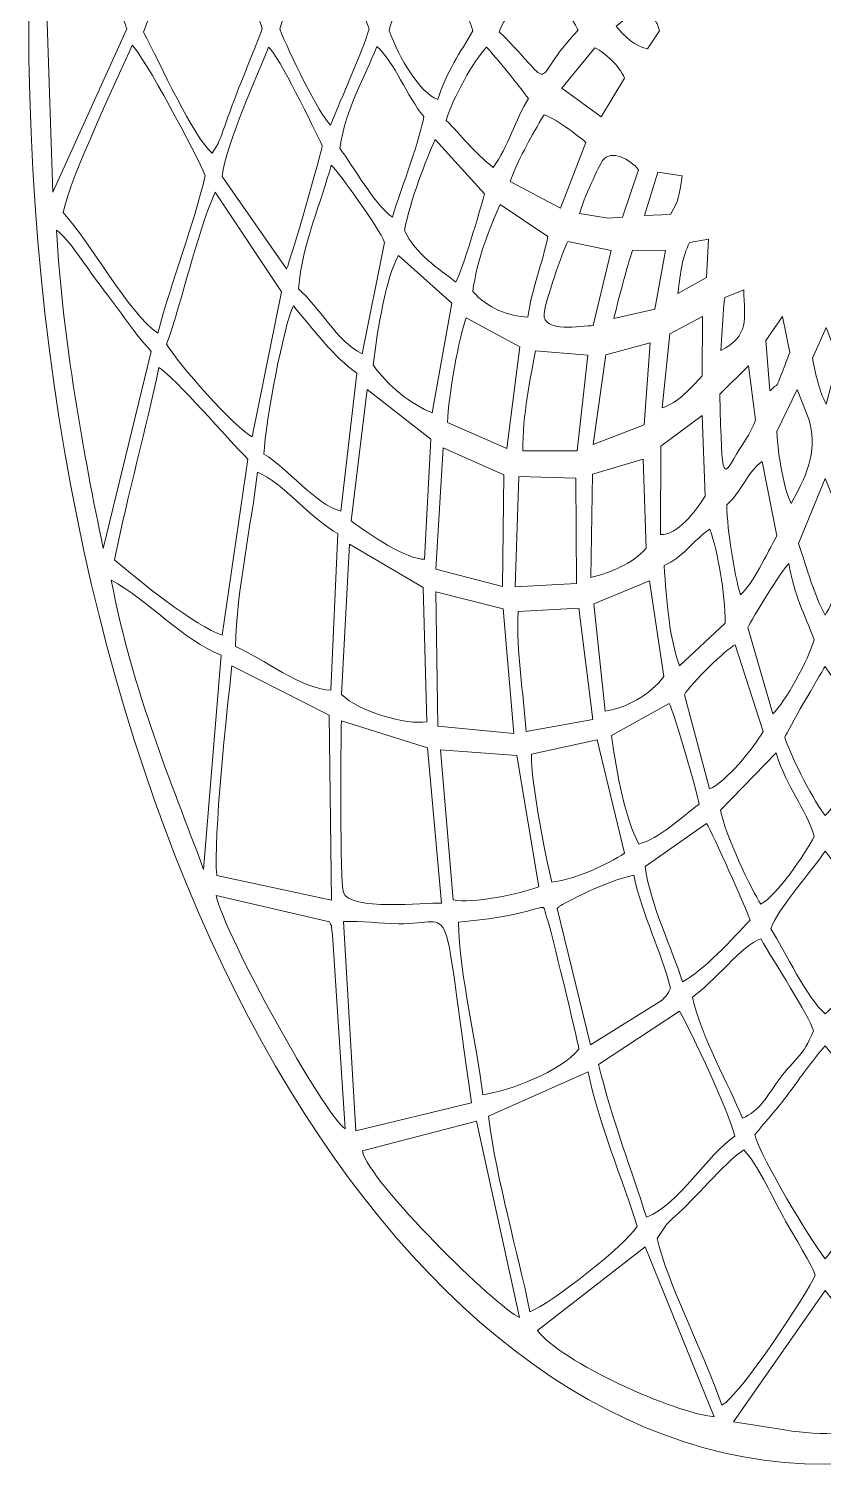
# Model space of a CAD drawing. Header units: millimetres. Extents: x -95 to 95, y -175 to 175.
# Drawn here: x -29.5 to 0.4, y -58.8 to -4.7 of the extents above; entities that cross this region are included whole.
import ezdxf

# ---------------------------------------------------------------- set-up
doc = ezdxf.new("R2010")
doc.units = ezdxf.units.MM
doc.header["$MEASUREMENT"] = 0
doc.layers.add('Camada 1', color=7, linetype='Continuous')

msp = doc.modelspace()

# ---------------------------------------------------------------- linework, layer by layer
at = {"layer": 'Camada 1', "color": 250, "lineweight": 9}
for points, knots in [([(2.7243, 54.3657), (2.7243, 54.3657), (2.7243, 49.7857), (2.7243, 49.7857), (2.7243, 49.7857), (18.2422, 47.7014), (30.4743, 24.2353), (30.4743, -4.4067), (30.4743, -4.4067), (30.4743, -34.4198), (17.0433, -58.7509), (0.4743, -58.7509), (0.4743, -58.7509), (-16.0947, -58.7509), (-29.5257, -34.4198), (-29.5257, -4.4067), (-29.5257, -4.4067), (-29.5257, 24.2353), (-17.2936, 47.7014), (-1.7757, 49.7857), (-1.7757, 49.7857), (-1.7757, 49.7857), (-1.7757, 54.3657), (-1.7757, 54.3657), (-1.7757, 54.3657), (-1.7757, 55.6084), (-0.7684, 56.6157), (0.4743, 56.6157), (0.4743, 56.6157), (1.717, 56.6157), (2.7243, 55.6084), (2.7243, 54.3657)], [0, 0, 0, 0, 0.1111111, 0.1111111, 0.1111111, 0.1111111, 0.2222222, 0.2222222, 0.2222222, 0.2222222, 0.3333333, 0.3333333, 0.3333333, 0.3333333, 0.4444444, 0.4444444, 0.4444444, 0.4444444, 0.5555556, 0.5555556, 0.5555556, 0.5555556, 0.6666667, 0.6666667, 0.6666667, 0.6666667, 0.7777778, 0.7777778, 0.7777778, 0.7777778, 1, 1, 1, 1]), ([(-28.8274, -4.4328), (-28.8274, -4.4328), (-28.6207, -10.8198), (-28.6207, -10.8198), (-28.6207, -10.8198), (-28.6207, -10.8198), (-25.8253, -4.6652), (-25.8253, -4.6652), (-25.8253, -4.6652), (-26.0148, -4.0914), (-28.221, 1.2444), (-28.6057, 1.5705), (-28.6057, 1.5705), (-28.6057, 1.5705), (-28.8274, -4.4328), (-28.8274, -4.4328)], [0, 0, 0, 0, 0.2, 0.2, 0.2, 0.2, 0.4, 0.4, 0.4, 0.4, 0.6, 0.6, 0.6, 0.6, 1, 1, 1, 1]), ([(-25.2024, -4.791), (-24.5677, -5.9956), (-23.325, -8.7277), (-22.6174, -9.3525), (-22.6174, -9.3525), (-22.3381, -8.9246), (-22.3329, -8.8605), (-22.131, -8.2969), (-22.131, -8.2969), (-21.9751, -7.8619), (-21.8627, -7.525), (-21.6748, -7.0518), (-21.6748, -7.0518), (-21.2973, -6.1013), (-21.044, -5.483), (-20.7291, -4.6652), (-20.7291, -4.6652), (-20.8864, -4.1426), (-22.4405, -0.1182), (-22.6174, 0.1409), (-22.6174, 0.1409), (-23.1551, -0.4085), (-24.076, -2.3064), (-24.5458, -3.2566), (-24.5458, -3.2566), (-24.6492, -3.4658), (-24.7588, -3.6616), (-24.8481, -3.8487), (-24.8481, -3.8487), (-24.8481, -3.8487), (-25.2024, -4.791), (-25.2024, -4.791)], [0, 0, 0, 0, 0.1111111, 0.1111111, 0.1111111, 0.1111111, 0.2222222, 0.2222222, 0.2222222, 0.2222222, 0.3333333, 0.3333333, 0.3333333, 0.3333333, 0.4444444, 0.4444444, 0.4444444, 0.4444444, 0.5555556, 0.5555556, 0.5555556, 0.5555556, 0.6666667, 0.6666667, 0.6666667, 0.6666667, 0.7777778, 0.7777778, 0.7777778, 0.7777778, 1, 1, 1, 1]), ([(-20.066, -4.6652), (-19.7538, -5.5131), (-18.556, -7.9296), (-18.1536, -8.2935), (-18.1536, -8.2935), (-17.727, -7.1896), (-16.9902, -5.6279), (-16.7044, -4.6652), (-16.7044, -4.6652), (-16.7044, -4.6652), (-18.1249, -0.9765), (-18.1249, -0.9765), (-18.1249, -0.9765), (-18.8031, -1.3996), (-19.6949, -3.4249), (-20.066, -4.6652)], [0, 0, 0, 0, 0.2, 0.2, 0.2, 0.2, 0.4, 0.4, 0.4, 0.4, 0.6, 0.6, 0.6, 0.6, 1, 1, 1, 1]), ([(-15.9524, -4.7317), (-15.5657, -5.7672), (-14.7947, -7.0673), (-14.118, -7.3266), (-14.118, -7.3266), (-13.7793, -6.2792), (-13.2672, -5.5452), (-12.7937, -4.7407), (-12.7937, -4.7407), (-13.1364, -3.6048), (-13.79, -2.9939), (-14.1573, -1.8491), (-14.1573, -1.8491), (-14.7642, -2.1471), (-15.751, -3.8991), (-15.9524, -4.7317)], [0, 0, 0, 0, 0.2, 0.2, 0.2, 0.2, 0.4, 0.4, 0.4, 0.4, 0.6, 0.6, 0.6, 0.6, 1, 1, 1, 1]), ([(-11.798, -4.7739), (-9.4703, -7.0896), (-10.7641, -6.725), (-8.8333, -4.7146), (-8.8333, -4.7146), (-9.0188, -4.306), (-9.9141, -2.9025), (-10.2351, -2.9069), (-10.2351, -2.9069), (-10.4884, -2.9103), (-10.7841, -3.3544), (-11.0499, -3.661), (-11.0499, -3.661), (-11.3789, -4.0406), (-11.555, -4.1634), (-11.798, -4.7739)], [0, 0, 0, 0, 0.2, 0.2, 0.2, 0.2, 0.4, 0.4, 0.4, 0.4, 0.6, 0.6, 0.6, 0.6, 1, 1, 1, 1]), ([(-7.3968, -4.56), (-7.0619, -4.9645), (-6.725, -5.3063), (-6.2169, -5.4231), (-6.2169, -5.4231), (-6.2169, -5.4231), (-5.7602, -4.7336), (-5.7602, -4.7336), (-5.7602, -4.7336), (-5.9064, -4.3701), (-5.7766, -4.5642), (-6.0347, -4.1951), (-6.0347, -4.1951), (-6.1288, -4.0606), (-6.2824, -3.9189), (-6.4147, -3.7804), (-6.4147, -3.7804), (-6.4147, -3.7804), (-7.3968, -4.56), (-7.3968, -4.56)], [0, 0, 0, 0, 0.1666667, 0.1666667, 0.1666667, 0.1666667, 0.3333333, 0.3333333, 0.3333333, 0.3333333, 0.5, 0.5, 0.5, 0.5, 0.6666667, 0.6666667, 0.6666667, 0.6666667, 1, 1, 1, 1]), ([(-28.2305, -11.5879), (-27.2056, -12.6878), (-25.7789, -15.3701), (-24.6617, -16.1351), (-24.6617, -16.1351), (-24.1488, -14.1777), (-23.2925, -12.0052), (-22.8733, -10.1898), (-22.8733, -10.1898), (-23.1928, -9.4319), (-25.209, -5.6372), (-25.6294, -5.2848), (-25.6294, -5.2848), (-26.1524, -6.5002), (-27.928, -10.1718), (-28.2305, -11.5879)], [0, 0, 0, 0, 0.2, 0.2, 0.2, 0.2, 0.4, 0.4, 0.4, 0.4, 0.6, 0.6, 0.6, 0.6, 1, 1, 1, 1]), ([(-22.2426, -10.2274), (-22.2426, -10.2274), (-19.8107, -13.7057), (-19.8107, -13.7057), (-19.8107, -13.7057), (-19.6538, -13.3651), (-18.5213, -9.3818), (-18.465, -9.0748), (-18.465, -9.0748), (-18.7951, -8.3697), (-20.1075, -5.6773), (-20.4904, -5.3513), (-20.4904, -5.3513), (-20.8813, -6.3596), (-22.0727, -8.9231), (-22.2426, -10.2274)], [0, 0, 0, 0, 0.2, 0.2, 0.2, 0.2, 0.4, 0.4, 0.4, 0.4, 0.6, 0.6, 0.6, 0.6, 1, 1, 1, 1]), ([(-17.8057, -9.1574), (-17.2547, -9.9124), (-16.5196, -11.2551), (-15.8278, -11.7571), (-15.8278, -11.7571), (-15.4679, -10.6258), (-14.7542, -8.7377), (-14.6427, -7.9681), (-14.6427, -7.9681), (-15.2839, -7.2149), (-15.741, -5.9073), (-16.4138, -5.3306), (-16.4138, -5.3306), (-16.8699, -6.5291), (-17.5653, -7.5846), (-17.8057, -9.1574)], [0, 0, 0, 0, 0.2, 0.2, 0.2, 0.2, 0.4, 0.4, 0.4, 0.4, 0.6, 0.6, 0.6, 0.6, 1, 1, 1, 1]), ([(-13.7955, -8.118), (-13.2443, -8.6677), (-12.7468, -9.3247), (-12.0283, -9.8823), (-12.0283, -9.8823), (-11.4743, -9.1246), (-11.19, -8.0766), (-10.6995, -7.2898), (-10.6995, -7.2898), (-11.046, -6.842), (-11.902, -5.7375), (-12.2834, -5.3554), (-12.2834, -5.3554), (-12.7323, -5.8289), (-13.5823, -7.2967), (-13.7955, -8.118)], [0, 0, 0, 0, 0.2, 0.2, 0.2, 0.2, 0.4, 0.4, 0.4, 0.4, 0.6, 0.6, 0.6, 0.6, 1, 1, 1, 1]), ([(-9.446, -6.903), (-9.446, -6.903), (-7.965, -7.9838), (-7.965, -7.9838), (-7.965, -7.9838), (-7.965, -7.9838), (-7.0766, -6.5175), (-7.0766, -6.5175), (-7.0766, -6.5175), (-7.3243, -6.0035), (-7.7622, -5.6068), (-8.2009, -5.3737), (-8.2009, -5.3737), (-8.2009, -5.3737), (-9.446, -6.903), (-9.446, -6.903)], [0, 0, 0, 0, 0.2, 0.2, 0.2, 0.2, 0.4, 0.4, 0.4, 0.4, 0.6, 0.6, 0.6, 0.6, 1, 1, 1, 1]), ([(-11.3844, -10.4154), (-11.3844, -10.4154), (-9.4878, -11.4183), (-9.4878, -11.4183), (-9.4878, -11.4183), (-9.4878, -11.4183), (-8.5402, -8.9401), (-8.5402, -8.9401), (-8.5402, -8.9401), (-8.8428, -8.6719), (-9.7363, -8.0041), (-10.1145, -7.9045), (-10.1145, -7.9045), (-10.5999, -8.744), (-10.9754, -9.3365), (-11.3844, -10.4154)], [0, 0, 0, 0, 0.2, 0.2, 0.2, 0.2, 0.4, 0.4, 0.4, 0.4, 0.6, 0.6, 0.6, 0.6, 1, 1, 1, 1]), ([(-15.375, -12.2614), (-14.9277, -13.1775), (-14.1013, -13.6911), (-13.4317, -14.2051), (-13.4317, -14.2051), (-13.1932, -13.7283), (-12.5313, -11.5763), (-12.3602, -10.8803), (-12.3602, -10.8803), (-12.3602, -10.8803), (-14.2175, -8.8373), (-14.2175, -8.8373), (-14.2175, -8.8373), (-14.553, -9.57), (-15.1532, -11.136), (-15.375, -12.2614)], [0, 0, 0, 0, 0.2, 0.2, 0.2, 0.2, 0.4, 0.4, 0.4, 0.4, 0.6, 0.6, 0.6, 0.6, 1, 1, 1, 1]), ([(-8.7714, -11.6257), (-8.7714, -11.6257), (-7.6913, -11.7937), (-7.6913, -11.7937), (-7.6913, -11.7937), (-7.6913, -11.7937), (-7.1558, -11.7601), (-7.1558, -11.7601), (-7.1558, -11.7601), (-7.1558, -11.7601), (-6.5487, -9.9758), (-6.5487, -9.9758), (-6.5487, -9.9758), (-6.8662, -9.5784), (-7.5777, -9.206), (-7.8851, -9.6018), (-7.8851, -9.6018), (-8.0432, -9.8053), (-8.6317, -11.0893), (-8.7714, -11.6257)], [0, 0, 0, 0, 0.1666667, 0.1666667, 0.1666667, 0.1666667, 0.3333333, 0.3333333, 0.3333333, 0.3333333, 0.5, 0.5, 0.5, 0.5, 0.6666667, 0.6666667, 0.6666667, 0.6666667, 1, 1, 1, 1]), ([(-19.3645, -14.4625), (-18.581, -15.1367), (-17.9265, -16.4271), (-16.969, -16.911), (-16.969, -16.911), (-16.969, -16.911), (-16.1179, -12.715), (-16.1179, -12.715), (-16.1179, -12.715), (-16.3404, -12.1637), (-17.8059, -10.1001), (-18.1327, -9.8021), (-18.1327, -9.8021), (-18.4746, -11.1158), (-19.2135, -12.7308), (-19.3645, -14.4625)], [0, 0, 0, 0, 0.2, 0.2, 0.2, 0.2, 0.4, 0.4, 0.4, 0.4, 0.6, 0.6, 0.6, 0.6, 1, 1, 1, 1]), ([(-6.3325, -11.6959), (-6.3325, -11.6959), (-5.3499, -11.6554), (-5.3499, -11.6554), (-5.3499, -11.6554), (-5.0303, -11.114), (-5.0356, -11.0119), (-4.9116, -10.2068), (-4.9116, -10.2068), (-4.9116, -10.2068), (-5.8231, -10.0671), (-5.8231, -10.0671), (-5.8231, -10.0671), (-5.8231, -10.0671), (-6.3325, -11.6959), (-6.3325, -11.6959)], [0, 0, 0, 0, 0.2, 0.2, 0.2, 0.2, 0.4, 0.4, 0.4, 0.4, 0.6, 0.6, 0.6, 0.6, 1, 1, 1, 1]), ([(-24.3294, -16.5461), (-23.9189, -17.2498), (-21.7397, -19.7412), (-21.1059, -20.0312), (-21.1059, -20.0312), (-21.1059, -20.0312), (-20.0083, -14.5727), (-20.0083, -14.5727), (-20.0083, -14.5727), (-20.0083, -14.5727), (-22.4981, -10.8186), (-22.4981, -10.8186), (-22.4981, -10.8186), (-23.2719, -12.6032), (-23.6799, -14.7198), (-24.3294, -16.5461)], [0, 0, 0, 0, 0.2, 0.2, 0.2, 0.2, 0.4, 0.4, 0.4, 0.4, 0.6, 0.6, 0.6, 0.6, 1, 1, 1, 1]), ([(-12.7947, -14.5633), (-12.2438, -15.207), (-11.4154, -15.493), (-10.7276, -15.5254), (-10.7276, -15.5254), (-10.545, -14.332), (-10.1794, -13.5466), (-9.971, -12.4916), (-9.971, -12.4916), (-9.971, -12.4916), (-11.7659, -11.282), (-11.7659, -11.282), (-11.7659, -11.282), (-12.1473, -12.1246), (-12.6541, -13.3779), (-12.7947, -14.5633)], [0, 0, 0, 0, 0.2, 0.2, 0.2, 0.2, 0.4, 0.4, 0.4, 0.4, 0.6, 0.6, 0.6, 0.6, 1, 1, 1, 1]), ([(-26.7154, -24.2429), (-26.7154, -24.2429), (-24.9069, -16.8218), (-24.9069, -16.8218), (-24.9069, -16.8218), (-25.5073, -16.1891), (-26.071, -15.3148), (-26.6831, -14.5298), (-26.6831, -14.5298), (-27.3039, -13.7334), (-28.0685, -12.5028), (-28.4826, -12.2435), (-28.4826, -12.2435), (-28.2402, -16.3814), (-27.4665, -20.6795), (-26.7154, -24.2429)], [0, 0, 0, 0, 0.2, 0.2, 0.2, 0.2, 0.4, 0.4, 0.4, 0.4, 0.6, 0.6, 0.6, 0.6, 1, 1, 1, 1]), ([(-8.2626, -15.8412), (-8.2626, -15.8412), (-7.5807, -13.0131), (-7.5807, -13.0131), (-7.5807, -13.0131), (-7.5807, -13.0131), (-9.2197, -12.6725), (-9.2197, -12.6725), (-9.2197, -12.6725), (-9.4248, -13.1186), (-10.0654, -14.8818), (-10.11, -15.4087), (-10.11, -15.4087), (-10.1705, -16.1238), (-8.6975, -15.8653), (-8.2626, -15.8412)], [0, 0, 0, 0, 0.2, 0.2, 0.2, 0.2, 0.4, 0.4, 0.4, 0.4, 0.6, 0.6, 0.6, 0.6, 1, 1, 1, 1]), ([(-5.0686, -14.637), (-5.0686, -14.637), (-3.9943, -14.0278), (-3.9943, -14.0278), (-3.9943, -14.0278), (-3.9943, -14.0278), (-3.9178, -12.5907), (-3.9178, -12.5907), (-3.9178, -12.5907), (-3.9178, -12.5907), (-4.6295, -12.717), (-4.6295, -12.717), (-4.6295, -12.717), (-4.9133, -13.27), (-4.9628, -13.7694), (-5.0686, -14.637)], [0, 0, 0, 0, 0.2, 0.2, 0.2, 0.2, 0.4, 0.4, 0.4, 0.4, 0.6, 0.6, 0.6, 0.6, 1, 1, 1, 1]), ([(-16.5483, -17.3255), (-16.0283, -18.0991), (-15.087, -18.8351), (-14.3247, -19.1338), (-14.3247, -19.1338), (-14.3247, -19.1338), (-13.584, -14.9966), (-13.584, -14.9966), (-13.584, -14.9966), (-13.584, -14.9966), (-15.6016, -13.2042), (-15.6016, -13.2042), (-15.6016, -13.2042), (-16.0525, -14.0159), (-16.3831, -15.9358), (-16.5483, -17.3255)], [0, 0, 0, 0, 0.2, 0.2, 0.2, 0.2, 0.4, 0.4, 0.4, 0.4, 0.6, 0.6, 0.6, 0.6, 1, 1, 1, 1]), ([(-7.4818, -15.584), (-7.4818, -15.584), (-5.9349, -15.2211), (-5.9349, -15.2211), (-5.9349, -15.2211), (-5.9349, -15.2211), (-5.537, -13.0156), (-5.537, -13.0156), (-5.537, -13.0156), (-5.537, -13.0156), (-6.785, -13.0078), (-6.785, -13.0078), (-6.785, -13.0078), (-6.9722, -13.6113), (-7.2821, -14.7233), (-7.4818, -15.584)], [0, 0, 0, 0, 0.2, 0.2, 0.2, 0.2, 0.4, 0.4, 0.4, 0.4, 0.6, 0.6, 0.6, 0.6, 1, 1, 1, 1]), ([(-3.3078, -14.7828), (-3.3089, -14.931), (-3.3331, -14.9495), (-3.3384, -15.0561), (-3.3384, -15.0561), (-3.3384, -15.0561), (-3.4529, -16.7895), (-3.4529, -16.7895), (-3.4529, -16.7895), (-2.3713, -16.2104), (-2.5509, -15.6336), (-2.5917, -14.4945), (-2.5917, -14.4945), (-2.5917, -14.4945), (-3.3078, -14.7828), (-3.3078, -14.7828)], [0, 0, 0, 0, 0.2, 0.2, 0.2, 0.2, 0.4, 0.4, 0.4, 0.4, 0.6, 0.6, 0.6, 0.6, 1, 1, 1, 1]), ([(-20.6637, -20.6838), (-19.7925, -21.2006), (-18.7044, -22.5982), (-17.7639, -22.8357), (-17.7639, -22.8357), (-17.7639, -22.8357), (-17.1608, -17.6371), (-17.1608, -17.6371), (-17.1608, -17.6371), (-17.9972, -17.0791), (-18.8493, -15.9287), (-19.5555, -15.1), (-19.5555, -15.1), (-19.9113, -15.8027), (-20.6052, -19.4317), (-20.6637, -20.6838)], [0, 0, 0, 0, 0.2, 0.2, 0.2, 0.2, 0.4, 0.4, 0.4, 0.4, 0.6, 0.6, 0.6, 0.6, 1, 1, 1, 1]), ([(-13.7526, -19.5008), (-13.7526, -19.5008), (-11.5127, -20.4732), (-11.5127, -20.4732), (-11.5127, -20.4732), (-11.5127, -20.4732), (-11.0299, -16.6394), (-11.0299, -16.6394), (-11.0299, -16.6394), (-11.0299, -16.6394), (-13.0468, -15.555), (-13.0468, -15.555), (-13.0468, -15.555), (-13.3095, -16.2345), (-13.7207, -18.5132), (-13.7526, -19.5008)], [0, 0, 0, 0, 0.2, 0.2, 0.2, 0.2, 0.4, 0.4, 0.4, 0.4, 0.6, 0.6, 0.6, 0.6, 1, 1, 1, 1]), ([(-5.3684, -16.1566), (-5.3684, -16.1566), (-5.6643, -18.9452), (-5.6643, -18.9452), (-5.6643, -18.9452), (-5.0852, -18.7707), (-4.5586, -18.1865), (-4.1591, -17.7383), (-4.1591, -17.7383), (-4.1591, -17.7383), (-4.1427, -15.5042), (-4.1427, -15.5042), (-4.1427, -15.5042), (-4.1427, -15.5042), (-5.3684, -16.1566), (-5.3684, -16.1566)], [0, 0, 0, 0, 0.2, 0.2, 0.2, 0.2, 0.4, 0.4, 0.4, 0.4, 0.6, 0.6, 0.6, 0.6, 1, 1, 1, 1]), ([(-1.7559, -16.4047), (-1.7559, -16.4047), (-1.6062, -18.298), (-1.6062, -18.298), (-1.6062, -18.298), (-1.2022, -17.93), (-1.4278, -18.2879), (-1.143, -17.6135), (-1.143, -17.6135), (-1.0161, -17.3127), (-0.9811, -17.1596), (-0.8545, -16.8652), (-0.8545, -16.8652), (-0.8545, -16.8652), (-1.1247, -15.5042), (-1.1247, -15.5042), (-1.1247, -15.5042), (-1.1247, -15.5042), (-1.7559, -16.4047), (-1.7559, -16.4047)], [0, 0, 0, 0, 0.1666667, 0.1666667, 0.1666667, 0.1666667, 0.3333333, 0.3333333, 0.3333333, 0.3333333, 0.5, 0.5, 0.5, 0.5, 0.6666667, 0.6666667, 0.6666667, 0.6666667, 1, 1, 1, 1]), ([(0.0026, -17.0732), (0.1396, -17.7875), (0.2539, -18.277), (0.5124, -18.8111), (0.5124, -18.8111), (0.5124, -18.8111), (0.9658, -17.1045), (0.9658, -17.1045), (0.9658, -17.1045), (0.9658, -17.1045), (0.5132, -15.9167), (0.5132, -15.9167), (0.5132, -15.9167), (0.5132, -15.9167), (0.0026, -17.0732), (0.0026, -17.0732)], [0, 0, 0, 0, 0.2, 0.2, 0.2, 0.2, 0.4, 0.4, 0.4, 0.4, 0.6, 0.6, 0.6, 0.6, 1, 1, 1, 1]), ([(-7.7799, -16.9432), (-7.7799, -16.9432), (-8.2565, -20.3214), (-8.2565, -20.3214), (-8.2565, -20.3214), (-8.2565, -20.3214), (-6.3386, -19.5797), (-6.3386, -19.5797), (-6.3386, -19.5797), (-6.3386, -19.5797), (-6.11, -16.501), (-6.11, -16.501), (-6.11, -16.501), (-6.11, -16.501), (-7.7799, -16.9432), (-7.7799, -16.9432)], [0, 0, 0, 0, 0.2, 0.2, 0.2, 0.2, 0.4, 0.4, 0.4, 0.4, 0.6, 0.6, 0.6, 0.6, 1, 1, 1, 1]), ([(-10.9149, -20.5616), (-10.9149, -20.5616), (-8.8609, -20.5642), (-8.8609, -20.5642), (-8.8609, -20.5642), (-8.8609, -20.5642), (-8.4657, -16.956), (-8.4657, -16.956), (-8.4657, -16.956), (-8.4657, -16.956), (-10.4372, -16.8007), (-10.4372, -16.8007), (-10.4372, -16.8007), (-10.6226, -17.7857), (-10.9266, -19.2358), (-10.9149, -20.5616)], [0, 0, 0, 0, 0.2, 0.2, 0.2, 0.2, 0.4, 0.4, 0.4, 0.4, 0.6, 0.6, 0.6, 0.6, 1, 1, 1, 1]), ([(-26.2899, -24.6664), (-25.4697, -25.4003), (-23.1927, -27.2139), (-22.2347, -27.5082), (-22.2347, -27.5082), (-22.2347, -27.5082), (-21.2676, -20.8793), (-21.2676, -20.8793), (-21.2676, -20.8793), (-22.0295, -20.1091), (-23.9953, -17.8308), (-24.6197, -17.4282), (-24.6197, -17.4282), (-25.1163, -19.7622), (-25.774, -22.1398), (-26.2899, -24.6664)], [0, 0, 0, 0, 0.2, 0.2, 0.2, 0.2, 0.4, 0.4, 0.4, 0.4, 0.6, 0.6, 0.6, 0.6, 1, 1, 1, 1]), ([(-3.4959, -18.4338), (-3.3866, -21.9486), (-3.4202, -21.593), (-2.7459, -20.4989), (-2.7459, -20.4989), (-2.4787, -20.0654), (-2.3274, -19.9001), (-2.1489, -19.3972), (-2.1489, -19.3972), (-2.1489, -19.3972), (-2.4096, -17.3575), (-2.4096, -17.3575), (-2.4096, -17.3575), (-2.4096, -17.3575), (-3.4959, -18.4338), (-3.4959, -18.4338)], [0, 0, 0, 0, 0.2, 0.2, 0.2, 0.2, 0.4, 0.4, 0.4, 0.4, 0.6, 0.6, 0.6, 0.6, 1, 1, 1, 1]), ([(-17.3756, -23.2013), (-16.763, -23.6838), (-15.2586, -24.6724), (-14.6182, -24.6512), (-14.6182, -24.6512), (-14.6182, -24.6512), (-14.3759, -20.1224), (-14.3759, -20.1224), (-14.3759, -20.1224), (-14.3759, -20.1224), (-16.778, -18.2538), (-16.778, -18.2538), (-16.778, -18.2538), (-16.778, -18.2538), (-17.3756, -23.2013), (-17.3756, -23.2013)], [0, 0, 0, 0, 0.2, 0.2, 0.2, 0.2, 0.4, 0.4, 0.4, 0.4, 0.6, 0.6, 0.6, 0.6, 1, 1, 1, 1]), ([(-1.3457, -19.8396), (-1.2823, -20.7958), (-1.0923, -21.9844), (-0.8012, -22.5445), (-0.8012, -22.5445), (-0.0852, -21.2824), (0.1607, -20.4393), (-0.1366, -19.3651), (-0.1366, -19.3651), (-0.1366, -19.3651), (-0.5799, -18.2562), (-0.5799, -18.2562), (-0.5799, -18.2562), (-0.5799, -18.2562), (-1.3457, -19.8396), (-1.3457, -19.8396)], [0, 0, 0, 0, 0.2, 0.2, 0.2, 0.2, 0.4, 0.4, 0.4, 0.4, 0.6, 0.6, 0.6, 0.6, 1, 1, 1, 1]), ([(-5.7185, -20.3867), (-5.7185, -20.3867), (-5.7281, -23.7136), (-5.7281, -23.7136), (-5.7281, -23.7136), (-5.1001, -23.7625), (-4.3987, -22.8447), (-4.0451, -22.2781), (-4.0451, -22.2781), (-4.0451, -22.2781), (-4.161, -19.229), (-4.161, -19.229), (-4.161, -19.229), (-4.161, -19.229), (-5.7185, -20.3867), (-5.7185, -20.3867)], [0, 0, 0, 0, 0.2, 0.2, 0.2, 0.2, 0.4, 0.4, 0.4, 0.4, 0.6, 0.6, 0.6, 0.6, 1, 1, 1, 1]), ([(-14.1933, -25.0227), (-14.1933, -25.0227), (-11.674, -25.6783), (-11.674, -25.6783), (-11.674, -25.6783), (-11.674, -25.6783), (-11.6216, -21.4693), (-11.6216, -21.4693), (-11.6216, -21.4693), (-11.6216, -21.4693), (-13.9098, -20.4524), (-13.9098, -20.4524), (-13.9098, -20.4524), (-13.9098, -20.4524), (-14.1933, -25.0227), (-14.1933, -25.0227)], [0, 0, 0, 0, 0.2, 0.2, 0.2, 0.2, 0.4, 0.4, 0.4, 0.4, 0.6, 0.6, 0.6, 0.6, 1, 1, 1, 1]), ([(-8.2836, -21.4377), (-8.2836, -21.4377), (-8.3496, -25.3413), (-8.3496, -25.3413), (-8.3496, -25.3413), (-7.6356, -25.1545), (-6.7751, -24.8312), (-6.2702, -24.2312), (-6.2702, -24.2312), (-6.2702, -24.2312), (-6.3728, -20.8766), (-6.3728, -20.8766), (-6.3728, -20.8766), (-6.3728, -20.8766), (-8.2836, -21.4377), (-8.2836, -21.4377)], [0, 0, 0, 0, 0.2, 0.2, 0.2, 0.2, 0.4, 0.4, 0.4, 0.4, 0.6, 0.6, 0.6, 0.6, 1, 1, 1, 1]), ([(-3.2307, -22.5983), (-3.1984, -23.6551), (-2.9676, -25.0934), (-2.7149, -25.9946), (-2.7149, -25.9946), (-2.2329, -25.5693), (-1.7312, -24.4572), (-1.3411, -23.7708), (-1.3411, -23.7708), (-1.3411, -23.7708), (-1.8904, -20.9651), (-1.8904, -20.9651), (-1.8904, -20.9651), (-2.4768, -21.3747), (-2.6514, -22.0886), (-3.2307, -22.5983)], [0, 0, 0, 0, 0.2, 0.2, 0.2, 0.2, 0.4, 0.4, 0.4, 0.4, 0.6, 0.6, 0.6, 0.6, 1, 1, 1, 1]), ([(-21.7378, -27.9412), (-20.7218, -28.3661), (-19.2163, -29.5579), (-18.1452, -29.583), (-18.1452, -29.583), (-18.1452, -29.583), (-17.8786, -23.6824), (-17.8786, -23.6824), (-17.8786, -23.6824), (-18.8788, -23.1467), (-19.9531, -21.7691), (-20.907, -21.3674), (-20.907, -21.3674), (-21.1341, -23.3236), (-21.6891, -25.791), (-21.7378, -27.9412)], [0, 0, 0, 0, 0.2, 0.2, 0.2, 0.2, 0.4, 0.4, 0.4, 0.4, 0.6, 0.6, 0.6, 0.6, 1, 1, 1, 1]), ([(-11.1955, -25.6892), (-11.1955, -25.6892), (-8.8905, -25.5626), (-8.8905, -25.5626), (-8.8905, -25.5626), (-8.8905, -25.5626), (-8.9132, -21.5966), (-8.9132, -21.5966), (-8.9132, -21.5966), (-8.9132, -21.5966), (-11.0656, -21.533), (-11.0656, -21.533), (-11.0656, -21.533), (-11.0656, -21.533), (-11.1955, -25.6892), (-11.1955, -25.6892)], [0, 0, 0, 0, 0.2, 0.2, 0.2, 0.2, 0.4, 0.4, 0.4, 0.4, 0.6, 0.6, 0.6, 0.6, 1, 1, 1, 1]), ([(-0.5236, -24.0576), (-0.1836, -25.0546), (0.049, -25.9706), (0.4746, -26.7534), (0.4746, -26.7534), (0.8439, -26.1949), (1.178, -24.9912), (1.4626, -24.001), (1.4626, -24.001), (1.4626, -24.001), (0.4746, -21.6084), (0.4746, -21.6084), (0.4746, -21.6084), (0.4746, -21.6084), (-0.5236, -24.0576), (-0.5236, -24.0576)], [0, 0, 0, 0, 0.2, 0.2, 0.2, 0.2, 0.4, 0.4, 0.4, 0.4, 0.6, 0.6, 0.6, 0.6, 1, 1, 1, 1]), ([(-5.5884, -24.884), (-5.5093, -26.2307), (-5.372, -27.715), (-5.0113, -28.6622), (-5.0113, -28.6622), (-5.0113, -28.6622), (-3.2915, -27.0619), (-3.2915, -27.0619), (-3.2915, -27.0619), (-3.2971, -25.9017), (-3.5566, -24.4222), (-3.8631, -23.5137), (-3.8631, -23.5137), (-4.493, -23.9299), (-4.8925, -24.5927), (-5.5884, -24.884)], [0, 0, 0, 0, 0.2, 0.2, 0.2, 0.2, 0.4, 0.4, 0.4, 0.4, 0.6, 0.6, 0.6, 0.6, 1, 1, 1, 1]), ([(-17.7417, -29.7475), (-17.1068, -30.3775), (-15.2885, -30.9126), (-14.5309, -30.7701), (-14.5309, -30.7701), (-14.5309, -30.7701), (-14.6666, -25.7076), (-14.6666, -25.7076), (-14.6666, -25.7076), (-14.6666, -25.7076), (-17.4419, -24.0801), (-17.4419, -24.0801), (-17.4419, -24.0801), (-17.4419, -24.0801), (-17.7417, -29.7475), (-17.7417, -29.7475)], [0, 0, 0, 0, 0.2, 0.2, 0.2, 0.2, 0.4, 0.4, 0.4, 0.4, 0.6, 0.6, 0.6, 0.6, 1, 1, 1, 1]), ([(-2.4341, -27.2236), (-2.4341, -27.2236), (-1.4955, -30.4788), (-1.4955, -30.4788), (-1.4955, -30.4788), (-1.0351, -30.0409), (-0.1458, -28.443), (0.062, -27.684), (0.062, -27.684), (-0.292, -26.7163), (-0.692, -26.0247), (-0.8899, -24.814), (-0.8899, -24.814), (-1.1684, -25.0692), (-2.28, -26.8952), (-2.4341, -27.2236)], [0, 0, 0, 0, 0.2, 0.2, 0.2, 0.2, 0.4, 0.4, 0.4, 0.4, 0.6, 0.6, 0.6, 0.6, 1, 1, 1, 1]), ([(-22.9353, -36.3377), (-22.9353, -36.3377), (-22.2805, -28.2573), (-22.2805, -28.2573), (-22.2805, -28.2573), (-23.6657, -27.7478), (-25.0844, -26.1321), (-26.4165, -25.4387), (-26.4165, -25.4387), (-25.5671, -29.7962), (-24.1984, -32.9226), (-22.9353, -36.3377)], [0, 0, 0, 0, 0.25, 0.25, 0.25, 0.25, 0.5, 0.5, 0.5, 0.5, 1, 1, 1, 1]), ([(-14.1125, -30.9377), (-14.1125, -30.9377), (-11.2524, -31.2096), (-11.2524, -31.2096), (-11.2524, -31.2096), (-11.2524, -31.2096), (-11.6559, -26.5118), (-11.6559, -26.5118), (-11.6559, -26.5118), (-11.6559, -26.5118), (-14.1867, -25.8713), (-14.1867, -25.8713), (-14.1867, -25.8713), (-14.1867, -25.8713), (-14.1125, -30.9377), (-14.1125, -30.9377)], [0, 0, 0, 0, 0.2, 0.2, 0.2, 0.2, 0.4, 0.4, 0.4, 0.4, 0.6, 0.6, 0.6, 0.6, 1, 1, 1, 1]), ([(-8.2366, -26.3251), (-8.2366, -26.3251), (-7.8071, -30.3677), (-7.8071, -30.3677), (-7.8071, -30.3677), (-7.0703, -30.2855), (-6.0902, -29.7557), (-5.6032, -29.0651), (-5.6032, -29.0651), (-5.6032, -29.0651), (-6.1464, -25.4595), (-6.1464, -25.4595), (-6.1464, -25.4595), (-6.1464, -25.4595), (-8.2366, -26.3251), (-8.2366, -26.3251)], [0, 0, 0, 0, 0.2, 0.2, 0.2, 0.2, 0.4, 0.4, 0.4, 0.4, 0.6, 0.6, 0.6, 0.6, 1, 1, 1, 1]), ([(-10.7873, -31.1386), (-10.7873, -31.1386), (-8.2781, -30.6867), (-8.2781, -30.6867), (-8.2781, -30.6867), (-8.2781, -30.6867), (-8.7979, -26.4917), (-8.7979, -26.4917), (-8.7979, -26.4917), (-8.7979, -26.4917), (-11.0894, -26.6162), (-11.0894, -26.6162), (-11.0894, -26.6162), (-11.1665, -28.1979), (-10.8849, -29.6718), (-10.7873, -31.1386)], [0, 0, 0, 0, 0.2, 0.2, 0.2, 0.2, 0.4, 0.4, 0.4, 0.4, 0.6, 0.6, 0.6, 0.6, 1, 1, 1, 1]), ([(-4.827, -29.7557), (-4.827, -29.7557), (-3.8793, -33.2989), (-3.8793, -33.2989), (-3.8793, -33.2989), (-3.3143, -33.0915), (-2.1861, -31.7484), (-1.8631, -31.1368), (-1.8631, -31.1368), (-1.8631, -31.1368), (-2.9127, -27.8762), (-2.9127, -27.8762), (-2.9127, -27.8762), (-3.2333, -28.0245), (-4.5653, -29.3063), (-4.827, -29.7557)], [0, 0, 0, 0, 0.2, 0.2, 0.2, 0.2, 0.4, 0.4, 0.4, 0.4, 0.6, 0.6, 0.6, 0.6, 1, 1, 1, 1]), ([(-22.4411, -36.5706), (-22.4411, -36.5706), (-18.1222, -37.4995), (-18.1222, -37.4995), (-18.1222, -37.4995), (-18.1222, -37.4995), (-18.2038, -30.5215), (-18.2038, -30.5215), (-18.2038, -30.5215), (-18.2038, -30.5215), (-21.8692, -28.667), (-21.8692, -28.667), (-21.8692, -28.667), (-22.0659, -30.4094), (-22.5739, -35.1197), (-22.4411, -36.5706)], [0, 0, 0, 0, 0.2, 0.2, 0.2, 0.2, 0.4, 0.4, 0.4, 0.4, 0.6, 0.6, 0.6, 0.6, 1, 1, 1, 1]), ([(-1.0436, -31.367), (-0.7729, -32.1897), (0.101, -33.834), (0.4746, -34.3096), (0.4746, -34.3096), (0.903, -33.9323), (1.6762, -32.2689), (2.0056, -31.367), (2.0056, -31.367), (1.7888, -30.7748), (0.8133, -29.1631), (0.4746, -28.6892), (0.4746, -28.6892), (0.2402, -29.0766), (-0.9404, -31.0965), (-1.0436, -31.367)], [0, 0, 0, 0, 0.2, 0.2, 0.2, 0.2, 0.4, 0.4, 0.4, 0.4, 0.6, 0.6, 0.6, 0.6, 1, 1, 1, 1]), ([(-7.571, -31.2913), (-7.3905, -32.7266), (-7.0251, -34.4893), (-6.5423, -35.3795), (-6.5423, -35.3795), (-5.7925, -35.1904), (-4.9025, -34.3448), (-4.2747, -33.8793), (-4.2747, -33.8793), (-4.3348, -33.4503), (-5.2034, -30.4635), (-5.3941, -30.0883), (-5.3941, -30.0883), (-5.3941, -30.0883), (-7.571, -31.2913), (-7.571, -31.2913)], [0, 0, 0, 0, 0.2, 0.2, 0.2, 0.2, 0.4, 0.4, 0.4, 0.4, 0.6, 0.6, 0.6, 0.6, 1, 1, 1, 1]), ([(-13.974, -37.6028), (-13.974, -37.6028), (-14.5035, -31.7519), (-14.5035, -31.7519), (-14.5035, -31.7519), (-14.5035, -31.7519), (-17.7453, -30.7324), (-17.7453, -30.7324), (-17.7453, -30.7324), (-17.7727, -31.5784), (-17.802, -36.7961), (-17.6712, -37.2071), (-17.6712, -37.2071), (-17.4519, -37.8963), (-14.6039, -37.6022), (-13.974, -37.6028)], [0, 0, 0, 0, 0.2, 0.2, 0.2, 0.2, 0.4, 0.4, 0.4, 0.4, 0.6, 0.6, 0.6, 0.6, 1, 1, 1, 1]), ([(-13.5309, -37.4824), (-12.8371, -37.6315), (-10.9957, -37.2619), (-10.3138, -36.9906), (-10.3138, -36.9906), (-10.3138, -36.9906), (-11.1404, -32.0428), (-11.1404, -32.0428), (-11.1404, -32.0428), (-11.1404, -32.0428), (-14.0184, -31.8267), (-14.0184, -31.8267), (-14.0184, -31.8267), (-14.0184, -31.8267), (-13.5309, -37.4824), (-13.5309, -37.4824)], [0, 0, 0, 0, 0.2, 0.2, 0.2, 0.2, 0.4, 0.4, 0.4, 0.4, 0.6, 0.6, 0.6, 0.6, 1, 1, 1, 1]), ([(-10.5856, -31.9905), (-10.605, -33.0985), (-10.0529, -35.8382), (-9.8236, -36.8116), (-9.8236, -36.8116), (-9.092, -36.7653), (-7.6888, -36.1451), (-7.0805, -35.7262), (-7.0805, -35.7262), (-7.0805, -35.7262), (-8.1099, -31.4513), (-8.1099, -31.4513), (-8.1099, -31.4513), (-8.1099, -31.4513), (-10.5856, -31.9905), (-10.5856, -31.9905)], [0, 0, 0, 0, 0.2, 0.2, 0.2, 0.2, 0.4, 0.4, 0.4, 0.4, 0.6, 0.6, 0.6, 0.6, 1, 1, 1, 1]), ([(-3.4691, -34.0998), (-3.3071, -34.9786), (-2.2752, -37.1658), (-1.9494, -37.6405), (-1.9494, -37.6405), (-1.3824, -37.3677), (-0.248, -35.7299), (0.0615, -35.0833), (0.0615, -35.0833), (-0.2637, -34.0143), (-0.947, -33.3114), (-1.3694, -31.9453), (-1.3694, -31.9453), (-1.3694, -31.9453), (-3.4691, -34.0998), (-3.4691, -34.0998)], [0, 0, 0, 0, 0.2, 0.2, 0.2, 0.2, 0.4, 0.4, 0.4, 0.4, 0.6, 0.6, 0.6, 0.6, 1, 1, 1, 1]), ([(-6.2975, -36.2311), (-6.1534, -37.5699), (-5.255, -39.4113), (-4.8957, -40.5682), (-4.8957, -40.5682), (-4.1401, -40.1832), (-2.978, -38.9262), (-2.3526, -38.2448), (-2.3526, -38.2448), (-2.5314, -37.7253), (-3.7452, -35.0156), (-3.9907, -34.6103), (-3.9907, -34.6103), (-3.9907, -34.6103), (-6.2975, -36.2311), (-6.2975, -36.2311)], [0, 0, 0, 0, 0.2, 0.2, 0.2, 0.2, 0.4, 0.4, 0.4, 0.4, 0.6, 0.6, 0.6, 0.6, 1, 1, 1, 1]), ([(-1.5751, -38.5711), (-1.0361, -39.4124), (-0.1966, -41.2129), (0.4746, -41.7785), (0.4746, -41.7785), (1.0803, -41.3311), (2.0657, -39.4167), (2.5423, -38.6241), (2.5423, -38.6241), (2.3355, -37.9186), (0.9394, -36.2489), (0.4746, -35.6528), (0.4746, -35.6528), (0.0366, -36.3119), (-1.3023, -37.813), (-1.5751, -38.5711)], [0, 0, 0, 0, 0.2, 0.2, 0.2, 0.2, 0.4, 0.4, 0.4, 0.4, 0.6, 0.6, 0.6, 0.6, 1, 1, 1, 1]), ([(-9.6149, -37.8123), (-9.6149, -37.8123), (-8.3632, -42.9495), (-8.3632, -42.9495), (-8.3632, -42.9495), (-8.3632, -42.9495), (-5.6691, -41.26), (-5.6691, -41.26), (-5.6691, -41.26), (-5.3701, -40.9376), (-5.5197, -41.1381), (-5.353, -40.8047), (-5.353, -40.8047), (-5.7301, -39.3508), (-6.3748, -38.1535), (-6.7347, -36.5589), (-6.7347, -36.5589), (-7.777, -36.7654), (-9.3988, -37.624), (-9.5263, -37.7273), (-9.5263, -37.7273), (-9.547, -37.744), (-9.5872, -37.7785), (-9.6149, -37.8123)], [0, 0, 0, 0, 0.1428571, 0.1428571, 0.1428571, 0.1428571, 0.2857143, 0.2857143, 0.2857143, 0.2857143, 0.4285714, 0.4285714, 0.4285714, 0.4285714, 0.5714286, 0.5714286, 0.5714286, 0.5714286, 0.7142857, 0.7142857, 0.7142857, 0.7142857, 1, 1, 1, 1]), ([(-17.6059, -46.1161), (-17.6059, -46.1161), (-18.0783, -38.796), (-18.0783, -38.796), (-18.0783, -38.796), (-18.1749, -38.2128), (-18.0745, -38.6119), (-18.1929, -38.3077), (-18.1929, -38.3077), (-18.1929, -38.3077), (-22.4645, -37.322), (-22.4645, -37.322), (-22.4645, -37.322), (-22.1185, -38.8461), (-18.4466, -45.5004), (-17.6059, -46.1161)], [0, 0, 0, 0, 0.2, 0.2, 0.2, 0.2, 0.4, 0.4, 0.4, 0.4, 0.6, 0.6, 0.6, 0.6, 1, 1, 1, 1]), ([(-17.2074, -46.1842), (-17.2074, -46.1842), (-12.8406, -45.1292), (-12.8406, -45.1292), (-12.8406, -45.1292), (-14.0555, -37.056), (-13.3309, -38.3933), (-15.6005, -38.3832), (-15.6005, -38.3832), (-16.2941, -38.38), (-16.9836, -38.2636), (-17.6707, -38.2996), (-17.6707, -38.2996), (-17.6707, -38.2996), (-17.2074, -46.1842), (-17.2074, -46.1842)], [0, 0, 0, 0, 0.2, 0.2, 0.2, 0.2, 0.4, 0.4, 0.4, 0.4, 0.6, 0.6, 0.6, 0.6, 1, 1, 1, 1]), ([(-13.3344, -38.3266), (-13.309, -40.2826), (-12.631, -42.9719), (-12.4234, -44.8293), (-12.4234, -44.8293), (-11.4162, -44.6788), (-9.4962, -43.9617), (-8.7987, -43.1066), (-8.7987, -43.1066), (-8.8491, -42.768), (-9.8896, -38.4781), (-9.9716, -38.2661), (-9.9716, -38.2661), (-10.2575, -37.5267), (-9.7489, -37.7429), (-11.5159, -38.0825), (-11.5159, -38.0825), (-12.1321, -38.2009), (-12.6962, -38.2557), (-13.3344, -38.3266)], [0, 0, 0, 0, 0.1666667, 0.1666667, 0.1666667, 0.1666667, 0.3333333, 0.3333333, 0.3333333, 0.3333333, 0.5, 0.5, 0.5, 0.5, 0.6666667, 0.6666667, 0.6666667, 0.6666667, 1, 1, 1, 1]), ([(-4.5259, -41.1528), (-4.2032, -42.619), (-3.1199, -44.5129), (-2.6426, -45.7034), (-2.6426, -45.7034), (-2.0102, -45.4774), (-1.6885, -44.8306), (-1.2181, -44.1971), (-1.2181, -44.1971), (-0.953, -43.8401), (-0.8638, -43.7841), (-0.5972, -43.4738), (-0.5972, -43.4738), (-0.2881, -43.114), (-0.177, -42.9346), (0.0325, -42.4161), (0.0325, -42.4161), (-0.1298, -41.8359), (-1.4686, -39.7914), (-1.9494, -38.952), (-1.9494, -38.952), (-2.6025, -39.1524), (-3.7575, -40.621), (-4.5259, -41.1528)], [0, 0, 0, 0, 0.1428571, 0.1428571, 0.1428571, 0.1428571, 0.2857143, 0.2857143, 0.2857143, 0.2857143, 0.4285714, 0.4285714, 0.4285714, 0.4285714, 0.5714286, 0.5714286, 0.5714286, 0.5714286, 0.7142857, 0.7142857, 0.7142857, 0.7142857, 1, 1, 1, 1]), ([(-8.0613, -43.6923), (-7.5316, -45.8375), (-6.8, -47.6893), (-6.2571, -49.4412), (-6.2571, -49.4412), (-5.0246, -48.9704), (-3.9628, -47.077), (-2.9277, -46.393), (-2.9277, -46.393), (-3.1149, -45.56), (-4.5552, -42.4378), (-5.0113, -41.6833), (-5.0113, -41.6833), (-5.0113, -41.6833), (-8.0613, -43.6923), (-8.0613, -43.6923)], [0, 0, 0, 0, 0.2, 0.2, 0.2, 0.2, 0.4, 0.4, 0.4, 0.4, 0.6, 0.6, 0.6, 0.6, 1, 1, 1, 1]), ([(-2.1747, -46.3418), (-1.891, -47.2914), (-0.1386, -50.2016), (0.4746, -51.0107), (0.4746, -51.0107), (1.0922, -50.3101), (2.8823, -47.2815), (3.1433, -46.2825), (3.1433, -46.2825), (3.1433, -46.2825), (0.4746, -42.9806), (0.4746, -42.9806), (0.4746, -42.9806), (0.0197, -43.5145), (-0.3197, -43.9804), (-0.8237, -44.68), (-0.8237, -44.68), (-1.2283, -45.2415), (-1.7602, -45.817), (-2.1747, -46.3418)], [0, 0, 0, 0, 0.1666667, 0.1666667, 0.1666667, 0.1666667, 0.3333333, 0.3333333, 0.3333333, 0.3333333, 0.5, 0.5, 0.5, 0.5, 0.6666667, 0.6666667, 0.6666667, 0.6666667, 1, 1, 1, 1]), ([(-12.2039, -45.6325), (-11.8994, -48.1002), (-11.0995, -50.7374), (-10.6448, -53.0029), (-10.6448, -53.0029), (-9.8402, -52.6951), (-7.0803, -50.5198), (-6.6031, -49.7821), (-6.6031, -49.7821), (-7.1167, -48.1091), (-8.0892, -45.8539), (-8.4465, -43.9618), (-8.4465, -43.9618), (-8.4465, -43.9618), (-12.2039, -45.6325), (-12.2039, -45.6325)], [0, 0, 0, 0, 0.2, 0.2, 0.2, 0.2, 0.4, 0.4, 0.4, 0.4, 0.6, 0.6, 0.6, 0.6, 1, 1, 1, 1]), ([(-16.9569, -46.9439), (-16.7196, -48.1196), (-11.8935, -52.8445), (-11.0335, -53.2232), (-11.0335, -53.2232), (-11.0335, -53.2232), (-12.6555, -45.8233), (-12.6555, -45.8233), (-12.6555, -45.8233), (-12.6555, -45.8233), (-16.9569, -46.9439), (-16.9569, -46.9439)], [0, 0, 0, 0, 0.25, 0.25, 0.25, 0.25, 0.5, 0.5, 0.5, 0.5, 1, 1, 1, 1]), ([(-5.8513, -50.2425), (-5.5506, -51.7204), (-3.9295, -54.9559), (-3.414, -56.5258), (-3.414, -56.5258), (-2.7587, -56.2015), (-0.173, -52.2764), (0.1066, -51.6235), (0.1066, -51.6235), (-0.0977, -51.0904), (-0.7872, -50.0187), (-1.1729, -49.3016), (-1.1729, -49.3016), (-1.6308, -48.4504), (-2.0334, -47.5109), (-2.5873, -46.9053), (-2.5873, -46.9053), (-3.1102, -47.2018), (-4.3117, -48.5977), (-5.0265, -49.2686), (-5.0265, -49.2686), (-5.1904, -49.4224), (-5.3214, -49.5214), (-5.4446, -49.6593), (-5.4446, -49.6593), (-5.471, -49.6887), (-5.5023, -49.721), (-5.5281, -49.7527), (-5.5281, -49.7527), (-5.5281, -49.7527), (-5.8513, -50.2425), (-5.8513, -50.2425)], [0, 0, 0, 0, 0.1111111, 0.1111111, 0.1111111, 0.1111111, 0.2222222, 0.2222222, 0.2222222, 0.2222222, 0.3333333, 0.3333333, 0.3333333, 0.3333333, 0.4444444, 0.4444444, 0.4444444, 0.4444444, 0.5555556, 0.5555556, 0.5555556, 0.5555556, 0.6666667, 0.6666667, 0.6666667, 0.6666667, 0.7777778, 0.7777778, 0.7777778, 0.7777778, 1, 1, 1, 1]), ([(-10.3549, -53.7093), (-9.533, -54.8798), (-5.153, -56.8402), (-3.7101, -56.9601), (-3.7101, -56.9601), (-3.7101, -56.9601), (-6.3016, -50.5624), (-6.3016, -50.5624), (-6.3016, -50.5624), (-6.3016, -50.5624), (-10.3549, -53.7093), (-10.3549, -53.7093)], [0, 0, 0, 0, 0.25, 0.25, 0.25, 0.25, 0.5, 0.5, 0.5, 0.5, 1, 1, 1, 1]), ([(-2.971, -57.149), (-0.3124, -57.5586), (-0.1398, -57.7265), (2.3388, -57.4645), (2.3388, -57.4645), (3.0251, -57.392), (3.4499, -57.53), (3.8828, -56.7841), (3.8828, -56.7841), (3.0105, -56.0792), (1.4108, -53.2718), (0.4746, -52.2057), (0.4746, -52.2057), (0.4746, -52.2057), (-2.971, -57.149), (-2.971, -57.149)], [0, 0, 0, 0, 0.2, 0.2, 0.2, 0.2, 0.4, 0.4, 0.4, 0.4, 0.6, 0.6, 0.6, 0.6, 1, 1, 1, 1])]:
    msp.add_open_spline(points, degree=3, knots=knots, dxfattribs=at)
at = {"layer": 'Camada 1', "color": 240, "lineweight": 9}
msp.add_open_spline([(2.7243, 54.3657), (2.7243, 54.3657), (2.7243, 49.7857), (2.7243, 49.7857), (2.7243, 49.7857), (18.2422, 47.7014), (30.4743, 24.2353), (30.4743, -4.4067), (30.4743, -4.4067), (30.4743, -34.4198), (17.0433, -58.7509), (0.4743, -58.7509), (0.4743, -58.7509), (-16.0947, -58.7509), (-29.5257, -34.4198), (-29.5257, -4.4067), (-29.5257, -4.4067), (-29.5257, 24.2353), (-17.2936, 47.7014), (-1.7757, 49.7857), (-1.7757, 49.7857), (-1.7757, 49.7857), (-1.7757, 54.3657), (-1.7757, 54.3657), (-1.7757, 54.3657), (-1.7757, 55.6084), (-0.7684, 56.6157), (0.4743, 56.6157), (0.4743, 56.6157), (1.717, 56.6157), (2.7243, 55.6084), (2.7243, 54.3657)], degree=3, knots=[0, 0, 0, 0, 0.1111111, 0.1111111, 0.1111111, 0.1111111, 0.2222222, 0.2222222, 0.2222222, 0.2222222, 0.3333333, 0.3333333, 0.3333333, 0.3333333, 0.4444444, 0.4444444, 0.4444444, 0.4444444, 0.5555556, 0.5555556, 0.5555556, 0.5555556, 0.6666667, 0.6666667, 0.6666667, 0.6666667, 0.7777778, 0.7777778, 0.7777778, 0.7777778, 1, 1, 1, 1], dxfattribs=at)

doc.saveas('drawing.dxf')
